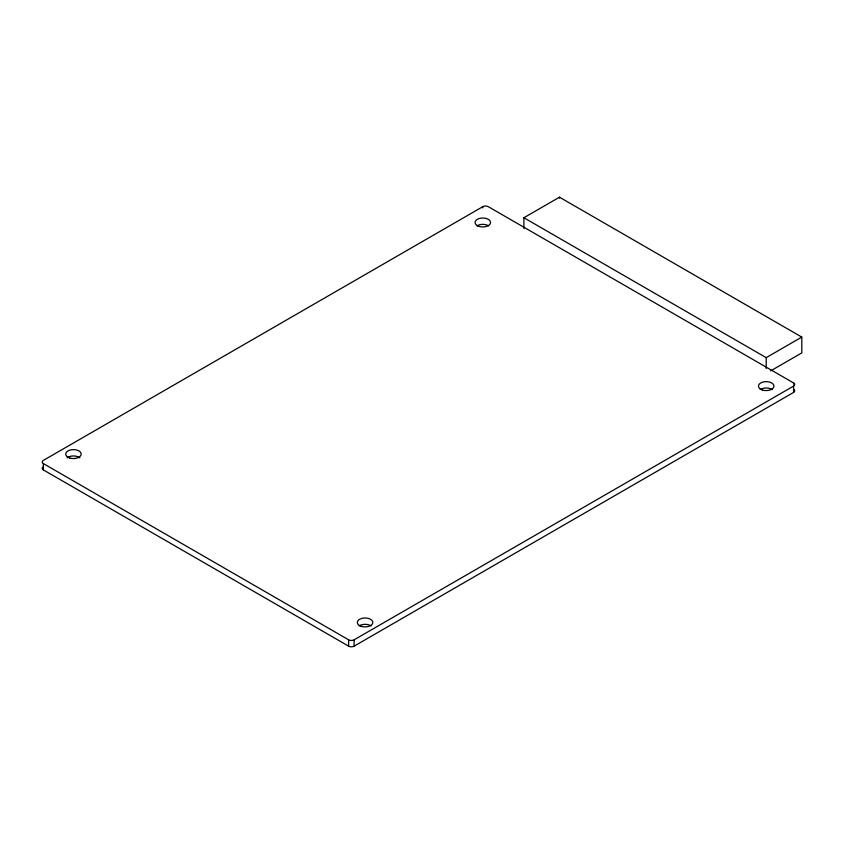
<?xml version="1.0" encoding="UTF-8"?>
<svg xmlns="http://www.w3.org/2000/svg" width="844" height="844" viewBox="0 0 844 844"><rect width="100%" height="100%" fill="white"/><g stroke="black" fill="none" stroke-linecap="round" stroke-linejoin="round"><path stroke-width="1.27" d="M793.582 392.428L793.582 386.098A3.872 2.237 0 0 0 793.582 382.944L488.286 206.674A3.872 2.237 0 0 0 482.81 206.674L43.339 460.402A3.872 2.237 0 0 0 43.339 463.567L43.339 469.886L348.635 646.156A3.872 2.237 0 0 0 354.111 646.156L793.582 392.428A3.872 2.237 0 0 0 793.782 389.39M523.881 228.608L523.881 217.741L559.477 197.19L801.8 337.094L801.8 352.908L770.656 370.885M523.881 217.741L766.204 357.645L801.8 337.094M43.339 463.567L348.635 639.826A3.872 2.237 0 0 0 354.111 639.826L793.582 386.098M793.582 382.944L793.582 384.125M766.204 357.645L766.204 368.512M559.477 197.19L559.477 198.182M482.81 206.674L482.81 207.867M354.111 639.826L354.111 646.156M348.635 639.826L348.635 646.156M760.254 389.559A7.744 4.473 0 0 1 772.154 389.559M476.955 225.875A7.744 4.473 0 0 1 488.655 225.875M67.077 457.87A7.744 4.473 0 0 1 79.832 457.87M359.122 625.9A7.744 4.473 0 0 1 371.012 625.9M43.339 469.886A3.872 2.237 0 0 1 42.685 467.228M478.263 226.108A7.744 4.473 0 0 0 490.512 222.943A7.744 4.473 0 0 0 479.645 218.406A7.744 4.473 0 0 0 478.263 226.108M762.332 389.981A7.744 4.473 0 0 0 773.948 386.098A7.744 4.473 0 0 0 762.332 382.226A7.744 4.473 0 0 0 762.332 389.981M360.525 626.058A7.744 4.473 0 0 0 372.774 622.904A7.744 4.473 0 0 0 361.907 618.357A7.744 4.473 0 0 0 360.525 626.058M69.577 457.954A7.744 4.473 0 0 0 81.203 454.083A7.744 4.473 0 0 0 69.577 450.211A7.744 4.473 0 0 0 69.577 457.954"/></g></svg>
